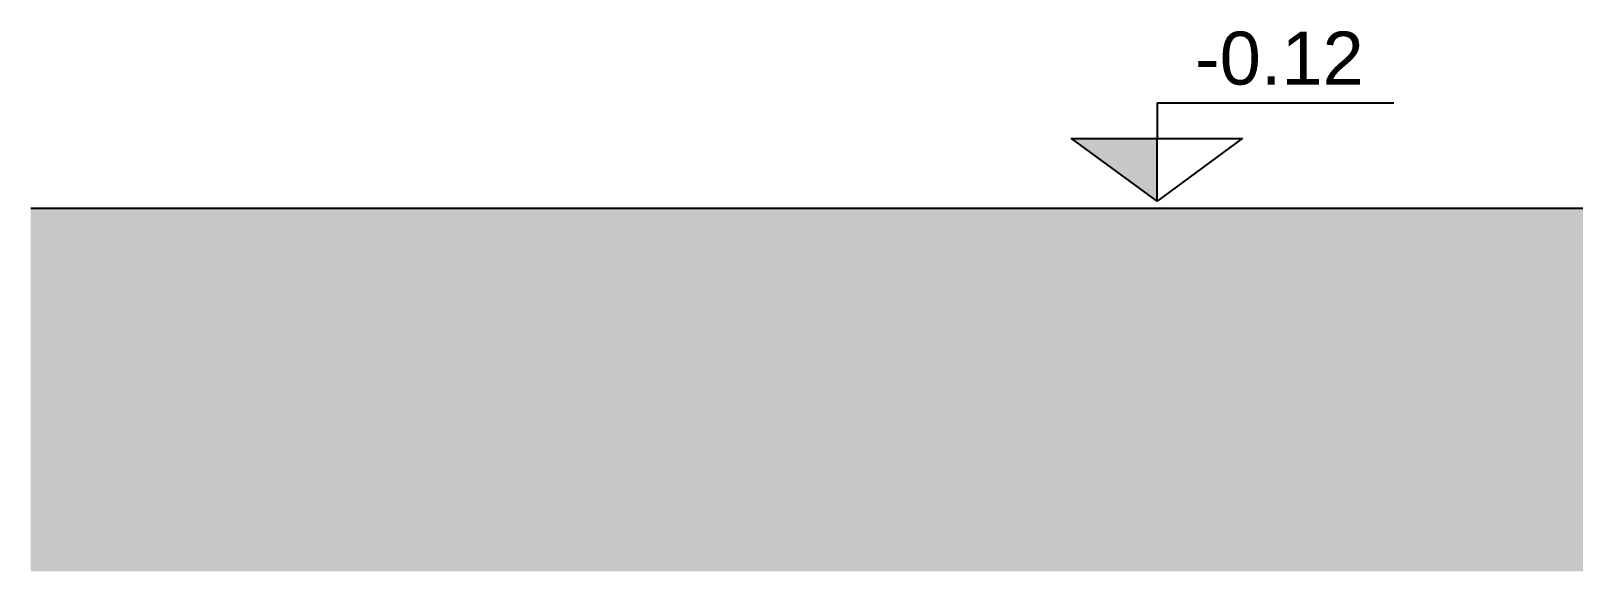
# Model space of a CAD drawing. Header units: millimetres. Extents: x 313 to 493, y 47 to 181.
# Drawn here: x 399.77 to 401.807, y 128.902 to 129.617 of the extents above; entities that cross this region are included whole.
import ezdxf

# ---------------------------------------------------------------- set-up
doc = ezdxf.new("R2010")
doc.units = ezdxf.units.MM
doc.header["$LTSCALE"] = 0.05
doc.header["$MEASUREMENT"] = 0
for name, color, linetype in [('01', 1, 'Continuous'), ('05', 5, 'Continuous'), ('1', 1, 'Continuous')]:
    doc.layers.add(name, color=color, linetype=linetype)
doc.styles.get("Standard").update_dxf_attribs({"font": 'arial.ttf'})

msp = doc.modelspace()

# ---------------------------------------------------------------- hatches: boundary and pattern name
at = {"layer": '01'}
msp.add_hatch(color=256, dxfattribs=at).paths.add_polyline_path([(401.2576, 129.4746), (401.2576, 129.3917), (401.1448, 129.4746)])
at = {"layer": '1'}
h = msp.add_hatch(dxfattribs=at)
h.set_pattern_fill('EARTH', color=256, scale=0.02, angle=45, style=0)
h.set_pattern_definition([(45, (123.23926, 7.7721), (1e-17, 0.17960512), [0.127, -0.127]), (45, (123.20559, 7.80578), (1e-17, 0.17960512), [0.127, -0.127]), (45, (123.17191, 7.83945), (1e-17, 0.17960512), [0.127, -0.127]), (135, (123.17191, 7.8619), (-0.17960512, 1e-17), [0.127, -0.127]), (135, (123.20559, 7.89558), (-0.17960512, 1e-17), [0.127, -0.127]), (135, (123.23926, 7.92926), (-0.17960512, 1e-17), [0.127, -0.127])])
h.paths.add_polyline_path([(410.2083, 129.4026), (402.8983, 129.4026), (402.8983, 128.9015), (402.9613, 128.9015), (410.2083, 128.9022)])
h.paths.add_polyline_path([(402.7483, 129.3826), (399.7695, 129.3826), (399.7695, 128.9026), (402.6377, 128.9026), (402.7483, 128.9026)])

# ---------------------------------------------------------------- linework, layer by layer
at = {"layer": '01'}
for p, q in [((401.2576, 129.5215), (401.2576, 129.4746)), ((401.2576, 129.5215), (401.5704, 129.5215)), ((401.2576, 129.3917), (401.2576, 129.4746))]:
    msp.add_line(p, q, dxfattribs=at)
msp.add_lwpolyline([(401.2576, 129.3917), (401.1448, 129.4746), (401.3703, 129.4746)], close=True, dxfattribs=at)
at = {"layer": '05'}
msp.add_line((399.7695, 129.3826), (402.7483, 129.3826), dxfattribs=at)

# ---------------------------------------------------------------- texts
at = {"layer": '01', "insert": (401.3079, 129.6158), "char_height": 0.07, "attachment_point": 1}
msp.add_mtext('-0.12', dxfattribs=at)

doc.saveas('drawing.dxf')
